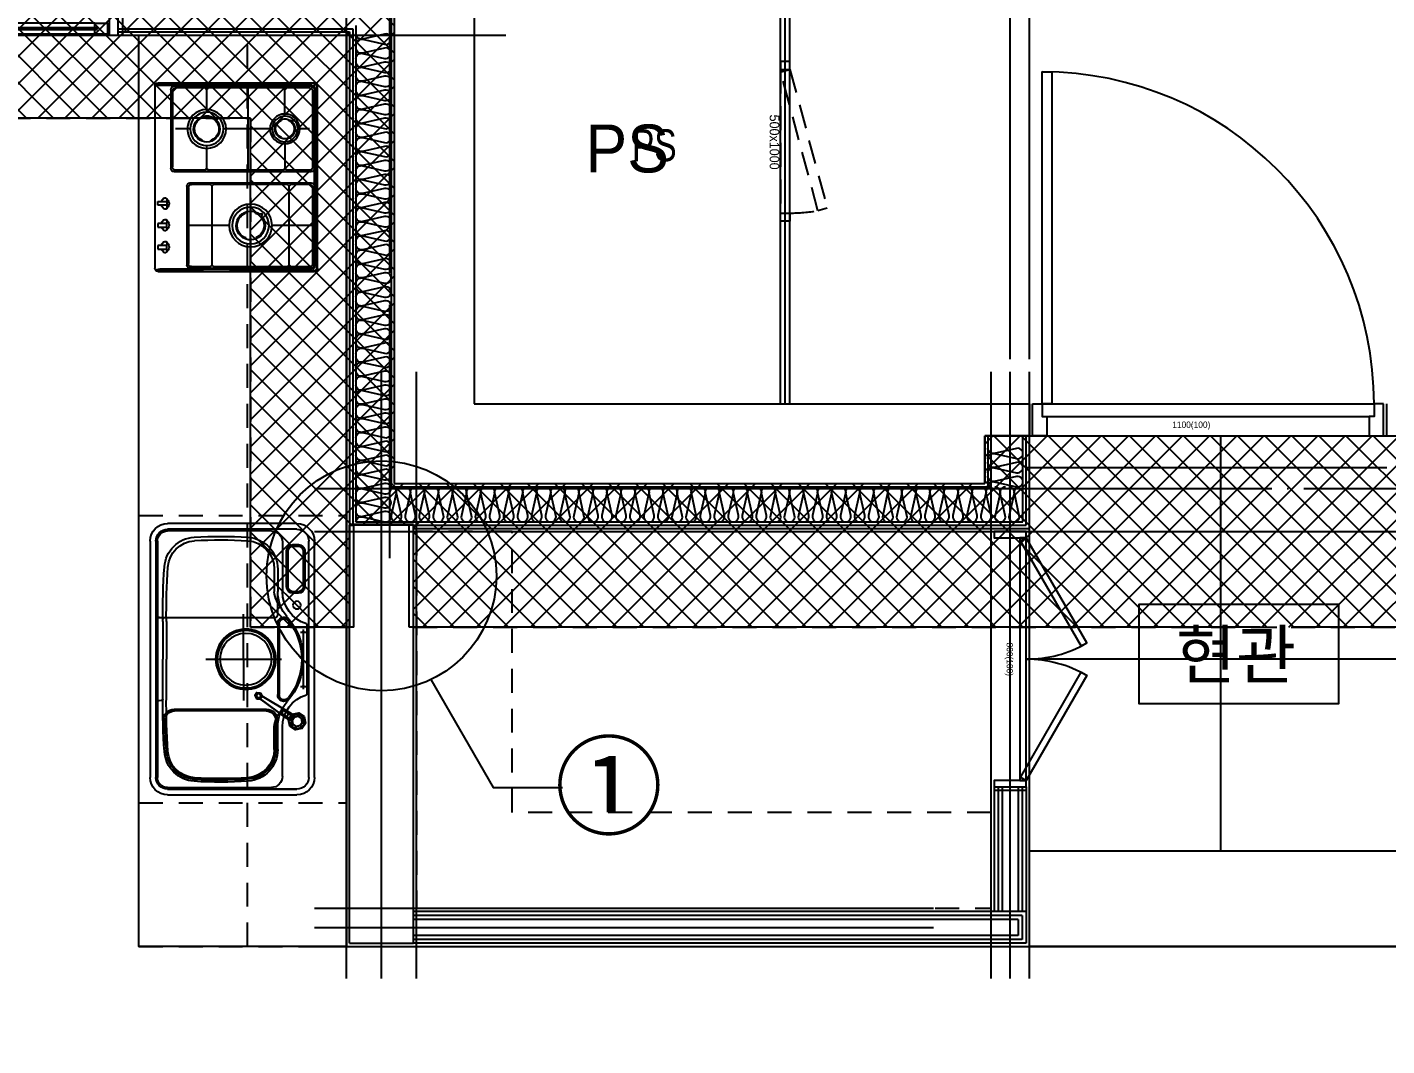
# Model space of a CAD drawing. Header units: millimetres. Extents: x -24416 to 92204, y -190080 to 23760.
# Drawn here: x 14919 to 19179, y -86300 to -83109 of the extents above; entities that cross this region are included whole.
import ezdxf
from ezdxf.enums import TextEntityAlignment as Align
from ezdxf.xclip import XClip

# ---------------------------------------------------------------- set-up
doc = ezdxf.new("R2010")
doc.units = ezdxf.units.MM
doc.header["$LTSCALE"] = 50
doc.header["$XCLIPFRAME"] = 0
for name, pattern in [('-HID', [2.5, 1.5, -1]), ('AUDIT_D_220706163347-0', [0]), ('CEN', [62, 60, -1, 0, -1]), ('HID', [2.5, 1.5, -1]), ('xr-101_102동-2F$0$HID', [2.3, 1.5, -0.8])]:
    doc.linetypes.add(name, pattern=pattern)
doc.layers.get('defpoints').update_dxf_attribs({"color": 139})
for name, color, linetype in [('A-STEEL', 4, 'Continuous'), ('AA-XXXX-TEXT#LEV', 3, 'Continuous'), ('AA-단열-바닥-욕실', 30, 'Continuous'), ('ARDM', 7, 'Continuous'), ('CEN_CON', 1, 'CEN'), ('CEN_WALL', 12, 'CEN'), ('CONC', 2, 'Continuous'), ('dan1', 7, 'HID'), ('DOOR', 4, 'Continuous'), ('F-FUR-설치', 6, 'Continuous'), ('FUR', 4, 'Continuous'), ('FUR_가전', 8, 'HID'), ('HAT', 9, 'Continuous'), ('INS', 252, 'Continuous'), ('ROM', 7, 'AUDIT_D_220706163347-0'), ('TEXT', 3, 'Continuous'), ('WAL_DRY', 7, 'Continuous'), ('WIN', 4, 'Continuous'), ('xr-101_102동-2F$0$AA-DWXM-DOOR(PS점검구)', 4, 'xr-101_102동-2F$0$HID'), ('바닥타일', 8, 'Continuous'), ('실명', 3, 'AUDIT_D_220706163347-0'), ('실명박스', 7, 'AUDIT_D_220706163347-0')]:
    doc.layers.add(name, color=color, linetype=linetype)
for name, color, linetype, plot in [('AA-CEN', 1, 'CEN', False), ('AA-XXXX-MC', 153, 'AUDIT_D_220706163347-0', False), ('Def-PrintX', 147, 'Continuous', False), ('Defpoint', 135, 'Continuous', False), ('MC', 135, 'Continuous', False), ('X - 단위세대$0$0_임시', 134, 'Continuous', False), ('xr-101_102동-2F$0$DEFPOINT', 231, 'Continuous', False)]:
    doc.layers.add(name, color=color, linetype=linetype, plot=plot)
doc.styles.add('HAUD01', font='Dotum.ttf')
doc.styles.add('HAUD02', font='Dotum.ttf', dxfattribs={"width": 0.8})
doc.styles.add('xr-101_102동-2F$0$HAUD01', font='Dotum.ttf')
doc.styles.add('돋움', font='Dotum.ttf')

# ---------------------------------------------------------------- blocks, each defined once
blk = doc.blocks.new('A$C38A1636F')
at = {"layer": 'xr-101_102동-2F$0$AA-DWXM-DOOR(PS점검구)'}
for p, q in [((225, 0), (-225, 0)), ((-225, -30), (225, -30))]:
    blk.add_line(p, q, dxfattribs=at)
for points in [[(-250, 0), (-225, 0), (-225, -30), (-250, -30)], [(250, 0), (225, 0), (225, -30), (250, -30)], [(-209.7, -146.5), (-217.4, -117.5), (217.2, -1), (225, -30)]]:
    blk.add_lwpolyline(points, close=True, dxfattribs=at)
blk.add_arc((385.2, -21.3), 610.2, 180.8182, 189.0705, dxfattribs=at)
at = {"layer": 'xr-101_102동-2F$0$DEFPOINT', "style": 'xr-101_102동-2F$0$HAUD01'}
blk.add_text('500x1000', height=30, rotation=180, dxfattribs=at).set_placement((-2.5, 18.6), align=Align.MIDDLE_CENTER)
blk = doc.blocks.new('CO-102-28F', base_point=(243441.5, -43595.4))
at = {"layer": 'A-STEEL'}
for p, q in [((272641.5, -46690.4), (272641.5, -45090.4)), ((272671.5, -46690.4), (272671.5, -45090.4))]:
    blk.add_line(p, q, dxfattribs=at)
at = {"layer": 'CEN_CON'}
blk.add_line((272656.5, -46690.4), (272656.5, -45075.4), dxfattribs=at)
at = {"layer": 'AA-XXXX-TEXT#LEV', "rotation": 89.99999999999999}
blk.add_blockref('A$C38A1636F', (272641.5, -45867.9), dxfattribs=at)
at = {"layer": 'Def-PrintX', "style": 'HAUD02', "width": 0.8}
blk.add_text('PS', height=100, dxfattribs=at).set_placement((272246.5, -45880.4), align=Align.MIDDLE_CENTER)
blk = doc.blocks.new('WIN_이중창_1500')
at = {"layer": 'Defpoint'}
for p, q in [((-15, 240), (-15, 0)), ((1485, 240), (1485, 0))]:
    blk.add_line(p, q, dxfattribs=at)
at = {"layer": 'WIN'}
blk.add_line((735, -100), (735, 340), dxfattribs=at)
at = {"layer": 'WIN', "color": 8}
for p, q in [((1442, 240), (28, 240)), ((1397, 237), (755, 237)), ((715, 196), (73, 196)), ((1397, 202), (755, 202)), ((1430, 158), (40, 158)), ((715, 161), (73, 161)), ((1430, 120), (40, 120)), ((1397, 117), (755, 117)), ((715, 76), (73, 76)), ((1397, 82), (755, 82)), ((1430, 38), (40, 38)), ((1430, 0), (40, 0)), ((715, 41), (73, 41))]:
    blk.add_line(p, q, dxfattribs=at)
at = {"layer": 'WIN'}
for points in [[(40, 158), (28, 158), (28, 240), (0, 240), (0, 120), (40, 120), (40, 158)], [(755, 216.5), (755, 202), (715, 202), (715, 237), (755, 237), (755, 222.5)], [(1404, 222.5), (1404, 216.5), (748, 216.5), (748, 222.5), (1404, 222.5)], [(1397, 216.5), (1397, 202), (1437, 202), (1437, 237), (1397, 237), (1397, 222.5)], [(1430, 158), (1442, 158), (1442, 240), (1470, 240), (1470, 120), (1430, 120), (1430, 158)], [(73, 175.5), (73, 161), (33, 161), (33, 196), (73, 196), (73, 181.5)], [(722, 181.5), (722, 175.5), (66, 175.5), (66, 181.5), (722, 181.5)], [(715, 175.5), (715, 161), (755, 161), (755, 196), (715, 196), (715, 181.5)], [(40, 38), (28, 38), (28, 120), (0, 120), (0, 0), (40, 0), (40, 38)], [(755, 96.5), (755, 82), (715, 82), (715, 117), (755, 117), (755, 102.5)], [(1404, 102.5), (1404, 96.5), (748, 96.5), (748, 102.5), (1404, 102.5)], [(1397, 96.5), (1397, 82), (1437, 82), (1437, 117), (1397, 117), (1397, 102.5)], [(1430, 38), (1442, 38), (1442, 120), (1470, 120), (1470, 0), (1430, 0), (1430, 38)], [(73, 55.5), (73, 41), (33, 41), (33, 76), (73, 76), (73, 61.5)], [(722, 61.5), (722, 55.5), (66, 55.5), (66, 61.5), (722, 61.5)], [(715, 55.5), (715, 41), (755, 41), (755, 76), (715, 76), (715, 61.5)]]:
    blk.add_lwpolyline(points, dxfattribs=at)
blk = doc.blocks.new('insul1')
blk.add_lwpolyline([(0, 0, 0.480617), (0.146, 0.183), (0.004, 0.817, -1.249969), (0.296, 0.817), (0.154, 0.183, 0.480617), (0.3, 0, 0.480617)], format="xyb")
blk = doc.blocks.new('DOOR-800(100)')
at = {"layer": 'DOOR'}
for points in [[(359.1, 272.7), (349.1, 290), (20, 100), (30, 82.7)], [(440.9, 272.7), (450.9, 290), (780, 100), (770, 82.7)], [(20, 100), (0, 100), (0, 0), (20, 0)], [(780, 80), (780, 100), (20, 100), (20, 80)], [(800, 100), (780, 100), (780, 0), (800, 0)]]:
    blk.add_lwpolyline(points, close=True, dxfattribs=at)
for centre, start, end in [((20, 100), 0, 30), ((780, 100), 150, 180)]:
    blk.add_arc(centre, 380, start, end, dxfattribs=at)
at = {"layer": 'X - 단위세대$0$0_임시'}
for p, q in [((-10, 0), (-10, 100)), ((810, 0), (810, 100))]:
    blk.add_line(p, q, dxfattribs=at)
at = {"layer": 'X - 단위세대$0$0_임시', "style": 'HAUD02'}
blk.add_text('800(100)', height=20, dxfattribs=at).set_placement((400.3, 46.2), align=Align.MIDDLE)
blk = doc.blocks.new('FSD-1100(100)')
at = {"layer": 'DOOR'}
for p, q in [((30, 100), (1070, 100)), ((45, 60), (1055, 60)), ((45, 0), (1055, 0))]:
    blk.add_line(p, q, dxfattribs=at)
blk.add_lwpolyline([(30, 100), (30, 1140), (60, 1140), (60, 100), (30, 100)], dxfattribs=at)
for points in [[(0, 100), (30, 100), (30, 60), (45, 60), (45, 0), (0, 0)], [(1100, 100), (1070, 100), (1070, 60), (1055, 60), (1055, 0), (1100, 0)]]:
    blk.add_lwpolyline(points, close=True, dxfattribs=at)
blk.add_arc((30, 100), 1040, 0, 90, dxfattribs=at)
at = {"layer": 'X - 단위세대$0$0_임시'}
for p, q in [((-10, 0), (-10, 100)), ((1110, 0), (1110, 100))]:
    blk.add_line(p, q, dxfattribs=at)
at = {"layer": 'X - 단위세대$0$0_임시', "style": 'HAUD02'}
blk.add_text('1100(100)', height=20, dxfattribs=at).set_placement((497.5, 32.2), align=Align.MIDDLE)
blk = doc.blocks.new('K-sink')
at = {"layer": 'FUR'}
for p, q in [((-370, -105), (370, -105)), ((-370, -123), (370, -123)), ((-425, -565), (-425, -160)), ((-407, -160), (-407, -565)), ((-407, -565), (-407, -160)), ((-208.1, -150.2), (-210.6, -162.4)), ((-208.1, -150.2), (-210.6, -162.4)), ((-210.6, -162.4), (-203.8, -172.8)), ((-210.6, -162.4), (-203.8, -172.8)), ((-197.8, -143.4), (-208.1, -150.2)), ((-197.8, -143.4), (-208.1, -150.2)), ((-185.6, -145.9), (-197.8, -143.4)), ((-185.6, -145.9), (-197.8, -143.4)), ((-191.6, -175.3), (-181.2, -168.4)), ((-191.6, -175.3), (-181.2, -168.4)), ((-178.7, -156.2), (-185.6, -145.9)), ((-178.7, -156.2), (-185.6, -145.9)), ((-181.2, -168.4), (-178.7, -156.2)), ((-181.2, -168.4), (-178.7, -156.2)), ((-108.2, -128), (108.2, -128)), ((206.6, -155.1), (206.6, -172.4)), ((339.1, -135.1), (226.6, -135.1)), ((359.1, -172.4), (359.1, -155.1)), ((407, -160), (407, -565)), ((425, -160), (425, -565)), ((-367, -205), (-211.7, -205)), ((-203.8, -172.8), (-191.6, -175.3)), ((-203.8, -172.8), (-191.6, -175.3)), ((367, -205), (211.7, -205)), ((226.6, -192.4), (339.1, -192.4)), ((-402, -565), (-402, -240)), ((-282.3, -220), (-192, -220)), ((-282.3, -220), (-211.7, -220)), ((-157, -255), (-157, -544.5)), ((130, -230), (130, -602)), ((140, -220), (211.7, -220)), ((282.3, -220), (211.7, -220)), ((402, -240), (402, -565)), ((-129.7, -584.6), (-130.3, -592.4)), ((-118, -580), (0, -580)), ((118, -580), (0, -580)), ((129.7, -584.6), (130.3, -592.4)), ((135.3, -597), (-370, -597)), ((370, -602), (-370, -602)), ((370, -620), (-370, -620)), ((370, -597), (135.3, -597))]:
    blk.add_line(p, q, dxfattribs=at)
at = {"layer": 'FUR', "ltscale": 0.6}
for p, q in [((-217.1, -144.2), (-221.2, -164.5)), ((-221.2, -164.5), (-209.8, -181.7)), ((-199.9, -132.8), (-217.1, -144.2)), ((-179.6, -136.9), (-199.9, -132.8)), ((-168.1, -154.1), (-179.6, -136.9)), ((-172.2, -174.4), (-168.1, -154.1)), ((-209.8, -181.7), (-189.5, -185.9)), ((-191.6, -175.3), (-169.5, -208.6)), ((-189.5, -185.9), (-172.2, -174.4))]:
    blk.add_line(p, q, dxfattribs=at)
at = {"layer": 'FUR', "color": 199}
for p, q in [((-76.6, -140), (-93.4, -140)), ((87.5, -140), (-87.5, -140)), ((-85, -148.4), (-85, -131.6)), ((93.4, -140), (76.6, -140)), ((85, -148.4), (85, -131.6)), ((0, -445), (0, -208.5)), ((-282.3, -231), (-211.7, -231)), ((0, -326.8), (-129.1, -326.8)), ((0, -326.8), (140.9, -326.8))]:
    blk.add_line(p, q, dxfattribs=at)
at = {"layer": 'FUR', "color": 199, "ltscale": 0.5}
for p, q in [((211.6, -155.1), (211.6, -172.4)), ((339.1, -140.1), (226.6, -140.1)), ((354.1, -172.4), (354.1, -155.1)), ((-122.6, -189.3), (-120.6, -186.7)), ((122.6, -189.3), (120.3, -186.5)), ((226.6, -187.4), (339.1, -187.4)), ((-282.3, -226), (-192, -226)), ((110.6, -215), (-110.6, -215)), ((282.3, -231), (211.7, -231)), ((-162, -256), (-162, -543.5)), ((-118, -569), (0, -569)), ((118, -569), (0, -569))]:
    blk.add_line(p, q, dxfattribs=at)
at = {"layer": 'FUR', "ltscale": 0.5}
blk.add_line((110.6, -220), (-110.6, -220), dxfattribs=at)
at = {"layer": 'FUR', "color": 199}
for centre, radius in [((-195.2, -158.9), 21.9), ((-85, -140), 2.5), ((85, -140), 2.5), ((0, -320), 90), ((0, -320), 81)]:
    blk.add_circle(centre, radius, dxfattribs=at)
at = {"layer": 'FUR'}
for centre, radius in [((169.6, -160), 12.2), ((0, -320), 94.5)]:
    blk.add_circle(centre, radius, dxfattribs=at)
for centre, radius, start, end in [((-370, -160), 55, 90, 180), ((-370, -160), 37, 90, 180), ((370, -160), 55, 0, 90), ((370, -160), 37, 0, 90), ((-211.7, -100), 105, 270, 343.3193), ((0, -340), 200, 90, 131.4096), ((-108.2, -131), 3, 90, 163.3193), ((0, -340), 200, 48.5904, 90), ((108.2, -131), 3, 16.6807, 90), ((211.7, -100), 105, 196.6807, 270), ((226.6, -155.1), 20, 90, 180), ((339.1, -155.1), 20, 360, 90), ((-367, -240), 35, 90, 180), ((-211.7, -100), 120, 270, 311.4096), ((211.7, -100), 120, 228.5904, 270), ((226.6, -172.4), 20, 180, 270), ((339.1, -172.4), 20, 270, 0), ((367, -240), 35, 0, 90), ((-282.3, -320), 100, 90, 176.1774), ((-192, -255), 35, 0, 90), ((140, -230), 10, 90.025, 180), ((282.3, -320), 100, 3.8226, 90), ((914.2, -400), 1299.2, 176.1751, 183.5988), ((-915, -400), 1300, 356.4036, 3.8226), ((-282.6, -475.3), 100, 183.5964, 266.1102), ((282.6, -475.3), 100, 273.8898, 356.4036), ((-192, -544.5), 35, 268.6272, 0), ((-370, -565), 55, 180, 270), ((-370, -565), 37, 180, 270), ((-370, -565), 32, 180, 270), ((-140.2, 1619.9), 2200, 266.1102, 270.5776), ((-135.3, -592), 5, 270, 355), ((-124.7, -585.1), 5, 90.4028, 175), ((140.2, 1619.9), 2200, 269.4224, 273.8898), ((140.2, 1619.9), 2200, 269.4224, 269.5972), ((124.7, -585.1), 5, 5, 89.5972), ((138.7, -588.4), 8.66, 181.0559, 263.1777), ((135.3, -592), 5, 185, 270), ((370, -565), 32, 270, 0), ((370, -565), 37, 270, 0), ((370, -565), 55, 270, 0)]:
    blk.add_arc(centre, radius, start, end, dxfattribs=at)
at = {"layer": 'FUR', "color": 199, "ltscale": 0.5}
for centre, radius, start, end in [((0, -340), 195, 90, 128.1858), ((0, -340), 195, 51.926, 90), ((226.6, -155.1), 15, 90, 180), ((339.1, -155.1), 15, 0, 90), ((-112.1, -200.1), 15, 134.2485, 274.3944), ((112.1, -200.1), 15, 265.6056, 45.7515), ((222.9, -131.6), 100, 228.7744, 263.5192), ((226.6, -172.4), 15, 180, 270), ((339.1, -172.4), 15, 270, 0), ((-282.3, -320), 94, 90, 176.1774), ((-192, -256), 30, 0, 90), ((282.3, -320), 89, 3.8226, 90), ((915, -400), 1294, 176.1774, 183.5964), ((-915, -400), 1289, 356.4036, 3.8226), ((-282.6, -475.3), 94, 183.5964, 266.1102), ((282.6, -475.3), 89, 273.8898, 356.4036), ((-192, -543.5), 30, 268.6266, 0), ((-140.2, 1619.9), 2194, 266.1102, 268.6266), ((140.2, 1619.9), 2189, 269.4224, 273.8898)]:
    blk.add_arc(centre, radius, start, end, dxfattribs=at)
at = {"layer": 'FUR', "color": 199}
for centre, radius, start, end in [((-222.9, -131.6), 100, 276.4808, 311.2256), ((-282.3, -320), 89, 90, 176.1774), ((914.2, -400), 1288.2, 176.1751, 183.5988), ((-282.6, -475.3), 89, 183.5964, 266.1102), ((-140.2, 1619.9), 2189, 266.1102, 270.5776)]:
    blk.add_arc(centre, radius, start, end, dxfattribs=at)
at = {"layer": 'FUR', "ltscale": 0.5}
for centre, start, end in [((-112.1, -200.1), 134.2485, 274.3944), ((112.1, -200.1), 265.6056, 45.7515)]:
    blk.add_arc(centre, 20, start, end, dxfattribs=at)
at = {"layer": 'FUR', "ltscale": 0.6}
for points in [[(-221.2, -164.5), (-210.6, -162.4), (-208.1, -150.2), (-217.1, -144.2)], [(-209.8, -181.7), (-203.8, -172.8), (-210.6, -162.4), (-221.2, -164.5)], [(-217.1, -144.2), (-199.9, -132.8), (-197.8, -143.4), (-208.1, -150.2)], [(-199.9, -132.8), (-197.8, -143.4), (-185.6, -145.9), (-179.6, -136.9)], [(-179.6, -136.9), (-185.6, -145.9), (-178.7, -156.2), (-168.1, -154.1)], [(-172.2, -174.4), (-168.1, -154.1), (-178.7, -156.2), (-181.2, -168.4)], [(-172.2, -174.4), (-166.7, -182.8), (-166.7, -182.8), (-181.2, -168.4)], [(-159.1, -201.7), (-181.2, -168.4), (-181.2, -168.4), (-159.1, -201.7)], [(-209.8, -181.7), (-189.5, -185.9), (-191.6, -175.3), (-203.8, -172.8)], [(-184, -194.2), (-189.5, -185.9), (-191.6, -175.3), (-184, -194.2)], [(-191.6, -175.3), (-169.5, -208.6), (-191.6, -175.3)], [(-124.5, -274.7), (-124.5, -274.7), (-184, -194.2)], [(-115.8, -269), (-115.3, -268.8), (-124.9, -275.1), (-124.5, -274.7)], [(-115.1, -273.3), (-115.8, -269), (-124.5, -274.7), (-120.8, -277.1)], [(-124.2, -286.5), (-120.4, -284), (-114.2, -287.1), (-113.9, -291.7)], [(-104.4, -285.4), (-113.9, -291.7), (-114.2, -287.1), (-108.5, -283.3)], [(-105.1, -273.9), (-108.9, -276.4), (-108.5, -283.3), (-104.4, -285.4)]]:
    blk.add_3dface(points, dxfattribs=at)
at = {"layer": 'FUR', "ltscale": 0.6, "invisible_edges": 8}
for points in [[(-191.6, -175.3), (-203.8, -172.8), (-210.6, -162.4), (-208.1, -150.2)], [(-197.8, -143.4), (-185.6, -145.9), (-178.7, -156.2), (-181.2, -168.4)], [(-124.9, -275.1), (-124.5, -274.7), (-124.5, -274.7), (-120.8, -277.1)], [(-120.8, -277.1), (-120.4, -284), (-124.2, -286.5), (-124.9, -275.1)], [(-120.4, -284), (-120.8, -277.1), (-115.1, -273.3), (-108.9, -276.4)], [(-108.9, -276.4), (-108.5, -283.3), (-114.2, -287.1), (-120.4, -284)], [(-108.9, -276.4), (-105.1, -273.9), (-115.3, -268.8), (-115.8, -269)], [(-115.8, -269), (-115.8, -269), (-115.1, -273.3), (-108.9, -276.4)]]:
    blk.add_3dface(points, dxfattribs=at)
at = {"layer": 'FUR', "invisible_edges": 10}
blk.add_3dface([(-208.1, -150.2), (-197.8, -143.4), (-181.2, -168.4), (-191.6, -175.3)], dxfattribs=at)
at = {"layer": 'FUR'}
for points in [[(-189.5, -185.9), (-191.6, -175.3), (-181.2, -168.4), (-172.2, -174.4)], [(-166.7, -182.8), (-181.2, -168.4), (-191.6, -175.3), (-184, -194.2)], [(-181.2, -168.4), (-191.6, -175.3), (-169.5, -208.6), (-159.1, -201.7)], [(-169.5, -208.6), (-159.1, -201.7), (-181.2, -168.4), (-191.6, -175.3)], [(-172.2, -174.4), (-166.7, -182.8), (-184, -194.2), (-189.5, -185.9)], [(-184, -194.2), (-166.7, -182.8), (-115.8, -269), (-124.5, -274.7)], [(-115.8, -269), (-166.7, -182.8), (-184, -194.2), (-124.5, -274.7)], [(-115.8, -269), (-115.8, -269), (-166.7, -182.8)]]:
    blk.add_3dface(points, dxfattribs=at)
blk = doc.blocks.new('싱크')
at = {"layer": 'defpoints'}
for p, q in [((-18.3, 0), (-18.3, 1350)), ((631.7, 0), (631.7, 1350))]:
    blk.add_line(p, q, dxfattribs=at)
at = {"layer": 'defpoints', "linetype": '-HID'}
for p, q in [((631.7, 1350), (-18.3, 1350)), ((631.7, 450), (-18.3, 450)), ((631.7, 0), (-18.3, 0))]:
    blk.add_line(p, q, dxfattribs=at)
at = {"layer": 'FUR_가전', "rotation": 90}
blk.add_blockref('K-sink', (-23.3, 900), dxfattribs=at)
blk = doc.blocks.new('쿡탑')
at = {"layer": 'FUR'}
for p, q in [((460711, 189095.4), (460711, 189585.4)), ((460712, 189582.4), (460712, 189318.9)), ((460719, 189103.9), (460719, 189577.4)), ((460721, 189595.4), (461291, 189595.4)), ((460721, 189195.4), (460721, 189575.4)), ((460722, 189592.4), (461290, 189592.4)), ((460726, 189267.1), (460726, 189570.4)), ((460729, 189587.4), (461283, 189587.4)), ((460731, 189585.4), (461281, 189585.4)), ((460736, 189580.4), (460973.5, 189580.4)), ((460854.8, 189580.4), (460854.8, 189452.6)), ((460983.5, 189570.4), (460983.5, 189508.6)), ((460988.5, 189195.4), (460988.5, 189575.4)), ((461023.5, 189145.4), (461023.5, 189575.4)), ((461028.5, 189570.4), (461028.5, 189495.4)), ((461038.5, 189580.4), (461276, 189580.4)), ((461157.3, 189570.4), (461157.3, 189532.9)), ((461286, 189570.4), (461286, 189150.4)), ((461291, 189575.4), (461291, 189145.4)), ((461293, 189577.4), (461293, 189103.9)), ((461300, 189582.4), (461300, 189338.9)), ((461301, 189585.4), (461301, 189095.4)), ((460728, 189508.6), (460726, 189508.6)), ((460728, 189503.6), (460726, 189503.6)), ((460730.3, 189506.1), (460979.2, 189506.1)), ((460981.6, 189508.6), (460983.5, 189508.6)), ((460981.6, 189503.6), (460983.5, 189503.6)), ((460983.5, 189503.6), (460983.5, 189267.1)), ((461030.5, 189495.4), (461028.5, 189495.4)), ((461028.5, 189490.4), (461028.5, 189250.4)), ((461030.5, 189490.4), (461028.5, 189490.4)), ((461117.2, 189492.9), (461032.9, 189492.9)), ((461197.3, 189492.9), (461281.7, 189492.9)), ((461284.1, 189495.4), (461286, 189495.4)), ((461284.1, 189490.4), (461286, 189490.4)), ((461157.3, 189452.8), (461157.3, 189300.1)), ((460726, 189385.4), (460787.6, 189385.4)), ((460922, 189385.4), (460983.5, 189385.4)), ((461286, 189376.5), (461028.5, 189376.5)), ((460714, 189156.9), (460712, 189318.9)), ((460854.8, 189318.1), (460854.8, 189190.4)), ((461298, 189156.9), (461300, 189338.9)), ((460728, 189267.1), (460726, 189267.1)), ((460726, 189200.4), (460726, 189262.1)), ((460728, 189262.1), (460726, 189262.1)), ((460730.3, 189264.6), (460979.2, 189264.6)), ((460981.6, 189267.1), (460983.5, 189267.1)), ((460981.6, 189262.1), (460983.5, 189262.1)), ((460983.5, 189262.1), (460983.5, 189200.4)), ((461030.5, 189250.4), (461028.5, 189250.4)), ((461028.5, 189245.4), (461028.5, 189150.4)), ((461030.5, 189245.4), (461028.5, 189245.4)), ((461032.8, 189247.9), (461105, 189247.9)), ((461209.6, 189247.9), (461281.7, 189247.9)), ((461284.1, 189250.4), (461286, 189250.4)), ((461284.1, 189245.4), (461286, 189245.4)), ((460973.5, 189190.4), (460736, 189190.4)), ((461157.3, 189195.6), (461157.3, 189150.4)), ((460714, 189156.9), (460714, 189095.4)), ((460978.5, 189185.4), (460731, 189185.4)), ((461298, 189156.9), (461298, 189095.4)), ((460770.5, 189113.9), (460780.7, 189104.7)), ((460770.5, 189113.9), (460780.7, 189104.7)), ((460780.9, 189123.2), (460792.2, 189123.2)), ((460780.9, 189094.2), (460780.9, 189123.2)), ((460780.9, 189123.2), (460792.2, 189123.2)), ((460780.9, 189094.2), (460780.9, 189123.2)), ((460792.2, 189123.2), (460792.2, 189094.2)), ((460792.2, 189123.2), (460792.2, 189094.2)), ((460803.4, 189113.7), (460792.2, 189104.5)), ((460803.4, 189113.7), (460792.2, 189104.5)), ((460839.4, 189113.9), (460849.6, 189104.7)), ((460839.4, 189113.9), (460849.6, 189104.7)), ((460839.4, 189113.9), (460849.6, 189104.7)), ((460839.4, 189113.9), (460849.6, 189104.7)), ((460839.4, 189113.9), (460849.6, 189104.7)), ((460839.4, 189113.9), (460849.6, 189104.7)), ((460839.4, 189113.9), (460849.6, 189104.7)), ((460839.4, 189113.9), (460849.6, 189104.7)), ((460849.9, 189123.1), (460861.2, 189123.1)), ((460849.9, 189094.2), (460849.9, 189123.1)), ((460849.9, 189123.1), (460861.2, 189123.1)), ((460849.9, 189094.2), (460849.9, 189123.1)), ((460849.9, 189123.1), (460861.2, 189123.1)), ((460849.9, 189094.2), (460849.9, 189123.1)), ((460849.9, 189123.1), (460861.2, 189123.1)), ((460849.9, 189094.2), (460849.9, 189123.1)), ((460849.9, 189123.1), (460861.2, 189123.1)), ((460849.9, 189094.2), (460849.9, 189123.1)), ((460849.9, 189123.1), (460861.2, 189123.1)), ((460849.9, 189094.2), (460849.9, 189123.1)), ((460849.9, 189123.1), (460861.2, 189123.1)), ((460849.9, 189094.2), (460849.9, 189123.1)), ((460849.9, 189123.1), (460861.2, 189123.1)), ((460849.9, 189094.2), (460849.9, 189123.1)), ((460872.3, 189113.7), (460861.1, 189104.5)), ((460872.3, 189113.7), (460861.1, 189104.5)), ((460872.3, 189113.7), (460861.1, 189104.5)), ((460872.3, 189113.7), (460861.1, 189104.5)), ((460872.3, 189113.7), (460861.1, 189104.5)), ((460872.3, 189113.7), (460861.1, 189104.5)), ((460872.3, 189113.7), (460861.1, 189104.5)), ((460872.3, 189113.7), (460861.1, 189104.5)), ((460861.2, 189123.1), (460861.2, 189094.2)), ((460861.2, 189123.1), (460861.2, 189094.2)), ((460861.2, 189123.1), (460861.2, 189094.2)), ((460861.2, 189123.1), (460861.2, 189094.2)), ((460861.2, 189123.1), (460861.2, 189094.2)), ((460861.2, 189123.1), (460861.2, 189094.2)), ((460861.2, 189123.1), (460861.2, 189094.2)), ((460861.2, 189123.1), (460861.2, 189094.2)), ((460907.3, 189113.7), (460918.4, 189104.5)), ((460907.3, 189113.7), (460918.4, 189104.5)), ((460907.3, 189113.7), (460918.4, 189104.5)), ((460907.3, 189113.7), (460918.4, 189104.5)), ((460907.3, 189113.7), (460918.4, 189104.5)), ((460907.3, 189113.7), (460918.4, 189104.5)), ((460907.3, 189113.7), (460918.4, 189104.5)), ((460907.3, 189113.7), (460918.4, 189104.5)), ((460929.7, 189123.1), (460918.4, 189123.1)), ((460918.4, 189123.1), (460918.4, 189094.2)), ((460929.7, 189123.1), (460918.4, 189123.1)), ((460918.4, 189123.1), (460918.4, 189094.2)), ((460929.7, 189123.1), (460918.4, 189123.1)), ((460918.4, 189123.1), (460918.4, 189094.2)), ((460929.7, 189123.1), (460918.4, 189123.1)), ((460918.4, 189123.1), (460918.4, 189094.2)), ((460929.7, 189123.1), (460918.4, 189123.1)), ((460918.4, 189123.1), (460918.4, 189094.2)), ((460929.7, 189123.1), (460918.4, 189123.1)), ((460918.4, 189123.1), (460918.4, 189094.2)), ((460929.7, 189123.1), (460918.4, 189123.1)), ((460918.4, 189123.1), (460918.4, 189094.2)), ((460929.7, 189123.1), (460918.4, 189123.1)), ((460918.4, 189123.1), (460918.4, 189094.2)), ((460929.7, 189094.2), (460929.7, 189123.1)), ((460929.7, 189094.2), (460929.7, 189123.1)), ((460929.7, 189094.2), (460929.7, 189123.1)), ((460929.7, 189094.2), (460929.7, 189123.1)), ((460929.7, 189094.2), (460929.7, 189123.1)), ((460929.7, 189094.2), (460929.7, 189123.1)), ((460929.7, 189094.2), (460929.7, 189123.1)), ((460929.7, 189094.2), (460929.7, 189123.1)), ((460940.2, 189113.9), (460930, 189104.7)), ((460940.2, 189113.9), (460930, 189104.7)), ((460940.2, 189113.9), (460930, 189104.7)), ((460940.2, 189113.9), (460930, 189104.7)), ((460940.2, 189113.9), (460930, 189104.7)), ((460940.2, 189113.9), (460930, 189104.7)), ((460940.2, 189113.9), (460930, 189104.7)), ((460940.2, 189113.9), (460930, 189104.7)), ((461281, 189135.4), (461033.5, 189135.4)), ((461276, 189140.4), (461038.5, 189140.4)), ((461291, 189085.4), (460721, 189085.4)), ((460792.2, 189094.2), (460780.9, 189094.2)), ((460792.2, 189094.2), (460780.9, 189094.2)), ((460861.2, 189094.2), (460849.9, 189094.2)), ((460861.2, 189094.2), (460849.9, 189094.2)), ((460861.2, 189094.2), (460849.9, 189094.2)), ((460861.2, 189094.2), (460849.9, 189094.2)), ((460861.2, 189094.2), (460849.9, 189094.2)), ((460861.2, 189094.2), (460849.9, 189094.2)), ((460861.2, 189094.2), (460849.9, 189094.2)), ((460861.2, 189094.2), (460849.9, 189094.2)), ((460918.4, 189094.2), (460929.7, 189094.2)), ((460918.4, 189094.2), (460929.7, 189094.2)), ((460918.4, 189094.2), (460929.7, 189094.2)), ((460918.4, 189094.2), (460929.7, 189094.2)), ((460918.4, 189094.2), (460929.7, 189094.2)), ((460918.4, 189094.2), (460929.7, 189094.2)), ((460918.4, 189094.2), (460929.7, 189094.2)), ((460918.4, 189094.2), (460929.7, 189094.2))]:
    blk.add_line(p, q, dxfattribs=at)
for centre, radius in [((461157.3, 189492.9), 46.7), ((461157.3, 189492.9), 40), ((460854.8, 189385.4), 67.2), ((460854.8, 189385.4), 57.7), ((461157.3, 189247.9), 60.9), ((461157.3, 189247.9), 52.3)]:
    blk.add_circle(centre, radius, dxfattribs=at)
for centre, radius, start, end in [((460721, 189585.4), 10, 90, 180), ((460722, 189582.4), 10, 90, 180), ((460729, 189577.4), 10, 90, 180), ((460731, 189575.4), 10, 90, 180), ((460736, 189570.4), 10, 90, 180), ((460973.5, 189570.4), 10, 0, 90), ((460978.5, 189575.4), 10, 0, 90), ((461033.5, 189575.4), 10, 90, 180), ((461038.5, 189570.4), 10, 90, 180), ((461276, 189570.4), 10, 0, 90), ((461281, 189575.4), 10, 0, 90), ((461283, 189577.4), 10, 0, 90), ((461290, 189582.4), 10, 0, 90), ((461291, 189585.4), 10, 0, 90), ((460727.8, 189506.1), 2.51, 274.2415, 85.7585), ((460981.7, 189506.1), 2.51, 94.2415, 265.7585), ((461030.3, 189492.9), 2.51, 274.2415, 85.7585), ((461157.3, 189492.9), 31.4, 46.3378, 40.7194), ((461157.9, 189550.4), 55.6, 237.2301, 237.6615), ((461129, 189504.7), 1.53, 237.6615, 337.2181), ((461157.3, 189492.9), 29.2, 21.5687, 157.2181), ((461185.8, 189504.1), 1.53, 201.5687, 301.1252), ((461157.9, 189550.4), 55.6, 301.1252, 301.5566), ((461284.2, 189492.9), 2.51, 94.2415, 265.7585), ((461156.1, 189435.2), 55.6, 120.4999, 120.9395), ((461128.7, 189481.7), 1.53, 21.2578, 120.4999), ((461157.3, 189492.9), 29.2, 201.2578, 336.4054), ((461185.4, 189480.6), 1.53, 57.1633, 156.4054), ((461156.1, 189435.2), 55.6, 56.7238, 57.1633), ((460854.8, 189385.4), 45.2, 46.3378, 40.7194), ((460855.7, 189468.2), 80, 237.2301, 237.6615), ((460814, 189402.5), 2.21, 237.6615, 337.2181), ((460854.8, 189385.4), 42, 21.5687, 157.2181), ((460895.9, 189401.6), 2.21, 201.5687, 301.1252), ((460855.7, 189468.2), 80, 301.1252, 301.5566), ((460853.1, 189302.3), 80, 120.4999, 120.9395), ((460813.6, 189369.3), 2.21, 21.2578, 120.4999), ((460854.8, 189385.4), 42, 201.2578, 336.4054), ((460895.3, 189367.7), 2.21, 57.1633, 156.4054), ((460853.1, 189302.3), 80, 56.7238, 57.1633), ((461157.3, 189247.9), 41, 46.3378, 40.7194), ((461157.3, 189247.9), 38.1, 21.5687, 157.2181), ((460727.8, 189264.6), 2.51, 274.2415, 85.7585), ((460981.7, 189264.6), 2.51, 94.2415, 265.7585), ((461030.3, 189247.9), 2.51, 274.2415, 85.7585), ((461155.7, 189172.5), 72.6, 120.4999, 120.9395), ((461158.1, 189323), 72.6, 237.2301, 237.6615), ((461119.9, 189233.3), 2, 21.2578, 120.4999), ((461120.3, 189263.4), 2, 237.6615, 337.2181), ((461157.3, 189247.9), 38.1, 201.2578, 336.4054), ((461194, 189231.8), 2, 57.1633, 156.4054), ((461194.5, 189262.6), 2, 201.5687, 301.1252), ((461155.7, 189172.5), 72.6, 56.7238, 57.1633), ((461158.1, 189323), 72.6, 301.1252, 301.5566), ((461284.2, 189247.9), 2.51, 94.2415, 265.7585), ((460731, 189195.4), 10, 180, 270), ((460736, 189200.4), 10, 180, 270), ((460973.5, 189200.4), 10, 270, 0), ((460978.5, 189195.4), 10, 270, 0), ((461033.5, 189145.4), 10, 180, 270), ((461038.5, 189150.4), 10, 180, 270), ((461276, 189150.4), 10, 270, 0), ((461281, 189145.4), 10, 270, 0), ((460658.6, 189105.8), 60.4, 341.5721, 1.816), ((460773.8, 189117.6), 5, 148.5357, 228.0471), ((460773.8, 189117.6), 5, 148.5357, 228.0471), ((460776.4, 189115.1), 8.47, 57.3013, 148.1768), ((460776.4, 189115.1), 8.47, 57.3013, 148.1768), ((460787, 189109.6), 20.4, 31.2565, 148.5357), ((460787, 189109.6), 20.4, 31.2565, 148.5357), ((460796.9, 189113.5), 9.86, 34.7229, 117.6077), ((460796.9, 189113.5), 9.86, 34.7229, 117.6077), ((460800.2, 189117.6), 5, 309.4595, 31.2565), ((460800.2, 189117.6), 5, 309.4595, 31.2565), ((460842.8, 189117.6), 5, 148.5357, 228.0471), ((460842.8, 189117.6), 5, 148.5357, 228.0471), ((460842.8, 189117.6), 5, 148.5357, 228.0471), ((460842.8, 189117.6), 5, 148.5357, 228.0471), ((460842.8, 189117.6), 5, 148.5357, 228.0471), ((460842.8, 189117.6), 5, 148.5357, 228.0471), ((460842.8, 189117.6), 5, 148.5357, 228.0471), ((460842.8, 189117.6), 5, 148.5357, 228.0471), ((460845.3, 189115), 8.47, 57.3013, 148.1768), ((460845.3, 189115), 8.47, 57.3013, 148.1768), ((460845.3, 189115), 8.47, 57.3013, 148.1768), ((460845.3, 189115), 8.47, 57.3013, 148.1768), ((460845.3, 189115), 8.47, 57.3013, 148.1768), ((460845.3, 189115), 8.47, 57.3013, 148.1768), ((460845.3, 189115), 8.47, 57.3013, 148.1768), ((460845.3, 189115), 8.47, 57.3013, 148.1768), ((460855.9, 189109.5), 20.4, 31.2565, 148.5357), ((460855.9, 189109.5), 20.4, 31.2565, 148.5357), ((460855.9, 189109.5), 20.4, 31.2565, 148.5357), ((460855.9, 189109.5), 20.4, 31.2565, 148.5357), ((460855.9, 189109.5), 20.4, 31.2565, 148.5357), ((460855.9, 189109.5), 20.4, 31.2565, 148.5357), ((460855.9, 189109.5), 20.4, 31.2565, 148.5357), ((460855.9, 189109.5), 20.4, 31.2565, 148.5357), ((460865.8, 189113.4), 9.86, 34.7229, 117.6077), ((460865.8, 189113.4), 9.86, 34.7229, 117.6077), ((460865.8, 189113.4), 9.86, 34.7229, 117.6077), ((460865.8, 189113.4), 9.86, 34.7229, 117.6077), ((460865.8, 189113.4), 9.86, 34.7229, 117.6077), ((460865.8, 189113.4), 9.86, 34.7229, 117.6077), ((460865.8, 189113.4), 9.86, 34.7229, 117.6077), ((460865.8, 189113.4), 9.86, 34.7229, 117.6077), ((460869.1, 189117.5), 5, 309.4595, 31.2565), ((460869.1, 189117.5), 5, 309.4595, 31.2565), ((460869.1, 189117.5), 5, 309.4595, 31.2565), ((460869.1, 189117.5), 5, 309.4595, 31.2565), ((460869.1, 189117.5), 5, 309.4595, 31.2565), ((460869.1, 189117.5), 5, 309.4595, 31.2565), ((460869.1, 189117.5), 5, 309.4595, 31.2565), ((460869.1, 189117.5), 5, 309.4595, 31.2565), ((460910.5, 189117.5), 5, 148.7435, 230.5405), ((460910.5, 189117.5), 5, 148.7435, 230.5405), ((460910.5, 189117.5), 5, 148.7435, 230.5405), ((460910.5, 189117.5), 5, 148.7435, 230.5405), ((460910.5, 189117.5), 5, 148.7435, 230.5405), ((460910.5, 189117.5), 5, 148.7435, 230.5405), ((460910.5, 189117.5), 5, 148.7435, 230.5405), ((460910.5, 189117.5), 5, 148.7435, 230.5405), ((460913.8, 189113.4), 9.86, 62.3923, 145.2771), ((460913.8, 189113.4), 9.86, 62.3923, 145.2771), ((460913.8, 189113.4), 9.86, 62.3923, 145.2771), ((460913.8, 189113.4), 9.86, 62.3923, 145.2771), ((460913.8, 189113.4), 9.86, 62.3923, 145.2771), ((460913.8, 189113.4), 9.86, 62.3923, 145.2771), ((460913.8, 189113.4), 9.86, 62.3923, 145.2771), ((460913.8, 189113.4), 9.86, 62.3923, 145.2771), ((460923.6, 189109.5), 20.4, 31.4643, 148.7435), ((460923.6, 189109.5), 20.4, 31.4643, 148.7435), ((460923.6, 189109.5), 20.4, 31.4643, 148.7435), ((460923.6, 189109.5), 20.4, 31.4643, 148.7435), ((460923.6, 189109.5), 20.4, 31.4643, 148.7435), ((460923.6, 189109.5), 20.4, 31.4643, 148.7435), ((460923.6, 189109.5), 20.4, 31.4643, 148.7435), ((460923.6, 189109.5), 20.4, 31.4643, 148.7435), ((460934.2, 189115), 8.47, 31.8232, 122.6987), ((460934.2, 189115), 8.47, 31.8232, 122.6987), ((460934.2, 189115), 8.47, 31.8232, 122.6987), ((460934.2, 189115), 8.47, 31.8232, 122.6987), ((460934.2, 189115), 8.47, 31.8232, 122.6987), ((460934.2, 189115), 8.47, 31.8232, 122.6987), ((460934.2, 189115), 8.47, 31.8232, 122.6987), ((460934.2, 189115), 8.47, 31.8232, 122.6987), ((460936.8, 189117.6), 5, 311.9529, 31.4643), ((460936.8, 189117.6), 5, 311.9529, 31.4643), ((460936.8, 189117.6), 5, 311.9529, 31.4643), ((460936.8, 189117.6), 5, 311.9529, 31.4643), ((460936.8, 189117.6), 5, 311.9529, 31.4643), ((460936.8, 189117.6), 5, 311.9529, 31.4643), ((460936.8, 189117.6), 5, 311.9529, 31.4643), ((460936.8, 189117.6), 5, 311.9529, 31.4643), ((461353.4, 189105.8), 60.4, 178.184, 198.4279), ((460721, 189095.4), 10, 180, 270), ((460708.5, 189096.9), 5.72, 302.473, 344.4523), ((461291, 189095.4), 10, 270, 0), ((461303.5, 189096.9), 5.72, 195.5477, 237.527)]:
    blk.add_arc(centre, radius, start, end, dxfattribs=at)
at = {"layer": 'FUR', "extrusion": (0, 0, -1)}
for centre, major_axis in [((461180.8, 189516), (0, -2.7)), ((460888.6, 189418.7), (0, -3.88)), ((461187.9, 189278.1), (0, -3.52))]:
    blk.add_ellipse(centre, major_axis=major_axis, ratio=0.678938, start_param=1.412183, end_param=6.112097, dxfattribs=at)
blk = doc.blocks.new('U-121B(기본)1', base_point=(-58206.9, -129495.9))
at = {"layer": 'CEN_CON'}
for p, q in [((-74681.9, -119160.9), (-74681.9, -123053.8)), ((-74706.9, -124370.9), (-74706.9, -122470.9)), ((-74916.9, -122835.9), (-68741.9, -122835.9))]:
    blk.add_line(p, q, dxfattribs=at)
at = {"layer": 'CEN_WALL'}
for p, q in [((-72736.9, -124370.9), (-72736.9, -122470.9)), ((-74916.9, -124210.9), (-72976.9, -124210.9))]:
    blk.add_line(p, q, dxfattribs=at)
at = {"layer": 'CONC'}
for p, q in [((-74666.9, -120720.9), (-74666.9, -122820.9)), ((-74416.9, -120970.9), (-74416.9, -122570.9)), ((-74416.9, -122570.9), (-72676.9, -122570.9)), ((-72676.9, -122570.9), (-72676.9, -122670.9)), ((-72676.9, -122670.9), (-72816.9, -122670.9)), ((-72816.9, -122670.9), (-72816.9, -122820.9)), ((-74666.9, -122820.9), (-72816.9, -122820.9)), ((-74793.9, -123270.9), (-74793.9, -122950.9)), ((-74619.9, -122950.9), (-74793.9, -122950.9)), ((-74619.9, -123270.9), (-74619.9, -122950.9)), ((-74806.9, -124260.9), (-74806.9, -123270.9)), ((-74793.9, -123270.9), (-74806.9, -123270.9)), ((-74606.9, -123270.9), (-74619.9, -123270.9)), ((-74606.9, -124260.9), (-74606.9, -123270.9)), ((-74806.9, -124260.9), (-74606.9, -124260.9))]:
    blk.add_line(p, q, dxfattribs=at)
at = {"layer": 'dan1'}
for points in [[(-78826.9, -122115.9), (-77756.9, -122115.9), (-77756.9, -121675.9), (-75116.9, -121675.9), (-75116.9, -123270.9), (-74806.9, -123270.9)], [(-74606.9, -123270.9), (-68866.9, -123270.9)]]:
    blk.add_lwpolyline(points, dxfattribs=at)
at = {"layer": 'FUR', "linetype": 'HID'}
blk.add_line((-75126.9, -124270.9), (-75126.9, -121415.9), dxfattribs=at)
at = {"layer": 'FUR'}
for points in [[(-74816.9, -124270.9), (-75466.9, -124270.9), (-75466.9, -121415.9), (-74816.9, -121415.9)], [(-72676.9, -123970.9), (-71476.9, -123970.9), (-71476.9, -124270.9), (-72676.9, -124270.9)]]:
    blk.add_lwpolyline(points, close=True, dxfattribs=at)
at = {"layer": 'FUR_가전'}
blk.add_lwpolyline([(-72796.9, -123850.9), (-74296.9, -123850.9), (-74296.9, -122970.9), (-74596.9, -122970.9), (-74596.9, -124150.9), (-72796.9, -124150.9)], close=True, dxfattribs=at)
at = {"layer": 'INS'}
for p, q in [((-74676.9, -121230.9), (-74676.9, -122830.9)), ((-74786.9, -121385.9), (-74786.9, -122940.9)), ((-72806.9, -122670.9), (-72806.9, -122830.9)), ((-72696.9, -122940.9), (-72696.9, -122670.9)), ((-74676.9, -122830.9), (-72806.9, -122830.9)), ((-74786.9, -122940.9), (-72696.9, -122940.9)), ((-74806.9, -123270.9), (-74806.9, -122950.9)), ((-74806.9, -122950.9), (-74793.9, -122950.9)), ((-74606.9, -122950.9), (-74619.9, -122950.9)), ((-74606.9, -123270.9), (-74606.9, -122950.9))]:
    blk.add_line(p, q, dxfattribs=at)
at = {"layer": 'MC'}
for p, q in [((-74816.9, -124370.9), (-74816.9, -119160.9)), ((-78516.9, -121415.9), (-74316.9, -121415.9)), ((-74596.9, -124370.9), (-74596.9, -122470.9)), ((-72796.9, -124370.9), (-72796.9, -122470.9)), ((-72676.9, -124370.9), (-72676.9, -122470.9)), ((-74916.9, -122970.9), (-68741.9, -122970.9)), ((-74916.9, -124150.9), (-72976.9, -124150.9)), ((-74916.9, -124270.9), (-68741.9, -124270.9))]:
    blk.add_line(p, q, dxfattribs=at)
at = {"layer": 'WAL_DRY'}
for p, q in [((-75531.9, -121395.9), (-74796.9, -121395.9)), ((-75531.9, -121405.9), (-74806.9, -121405.9)), ((-74806.9, -121405.9), (-74806.9, -122950.9)), ((-74796.9, -121395.9), (-74796.9, -122950.9)), ((-72686.9, -122950.9), (-72686.9, -122670.9)), ((-72676.9, -122960.9), (-72676.9, -122670.9)), ((-74606.9, -122950.9), (-72686.9, -122950.9)), ((-74606.9, -122960.9), (-72676.9, -122960.9)), ((-72786.9, -123770.9), (-72786.9, -124160.9)), ((-72774.4, -123770.9), (-72774.4, -124160.9)), ((-72761.9, -123770.9), (-72761.9, -124160.9)), ((-72711.9, -123770.9), (-72711.9, -124160.9)), ((-72699.4, -123770.9), (-72699.4, -124160.9)), ((-72686.9, -123770.9), (-72686.9, -124160.9)), ((-72686.9, -124160.9), (-74606.9, -124160.9)), ((-72699.4, -124173.4), (-74606.9, -124173.4)), ((-72699.4, -124173.4), (-72699.4, -124248.4)), ((-72686.9, -124160.9), (-72686.9, -124260.9)), ((-72711.9, -124185.9), (-74606.9, -124185.9)), ((-72711.9, -124185.9), (-72711.9, -124235.9)), ((-72711.9, -124235.9), (-74606.9, -124235.9)), ((-72699.4, -124248.4), (-74606.9, -124248.4)), ((-72686.9, -124260.9), (-74606.9, -124260.9))]:
    blk.add_line(p, q, dxfattribs=at)
at = {"layer": '바닥타일'}
for p, q in [((-72076.9, -123970.9), (-72076.9, -122670.9)), ((-71556.9, -122770.9), (-72686.9, -122770.9)), ((-71476.9, -123370.9), (-72686.9, -123370.9))]:
    blk.add_line(p, q, dxfattribs=at)
at = {"layer": 'DOOR'}
blk.add_blockref('FSD-1100(100)', (-72666.9, -122670.9), dxfattribs=at)
at = {"layer": 'DOOR', "rotation": 270}
blk.add_blockref('DOOR-800(100)', (-72786.9, -122970.9), dxfattribs=at)
at = {"layer": 'F-FUR-설치', "xscale": -1, "rotation": 270}
blk.add_blockref('쿡탑', (-264502.3, -582866.9), dxfattribs=at)
at = {"layer": 'FUR', "xscale": -1}
blk.add_blockref('싱크', (-74835.2, -124270.9), dxfattribs=at)
at = {"layer": 'INS', "row_count": 1}
for p, xscale, yscale, zscale, rotation, column_count, row_spacing, column_spacing in [((-74786.9, -122940.9), -110.0000000000001, 110.0000000000001, 110.0000000000001, 270, 35, -1.577721810442024e-30, -44.00000000000004), ((-72806.9, -122830.9), -110.0000000000001, 110.0000000000001, 110.0000000000001, 270, 3, -1.577721810442024e-30, -44.00000000000004), ((-74676.9, -122830.9), -110, 110, 110, 180, 45, 0, -44)]:
    blk.add_blockref('insul1', p, dxfattribs=dict(at, xscale=xscale, yscale=yscale, zscale=zscale, rotation=rotation, column_count=column_count, row_spacing=row_spacing, column_spacing=column_spacing))
at = {"layer": 'WIN', "xscale": -1, "rotation": 180}
blk.add_blockref('WIN_이중창_1500', (-77001.9, -121175.9), dxfattribs=at)
blk = doc.blocks.new('A$C415C5DAF')
at = {"layer": 'AA-XXXX-MC'}
blk.add_line((5573.5, -102525.9), (5573.5, -93370.9), dxfattribs=at)
at = {"layer": 'CEN_CON'}
blk.add_line((5513.5, -102525.9), (5513.5, -93370.9), dxfattribs=at)
at = {"layer": '실명박스'}
blk.add_lwpolyline([(6542.6, -103293.4), (6542.6, -103605.9), (5917.6, -103605.9), (5917.6, -103293.4)], close=True, dxfattribs=at)
at = {"layer": 'ROM', "color": 3, "style": 'HAUD01'}
blk.add_text('PS', height=150, dxfattribs=at).set_placement((4313.5, -101865.9), align=Align.MIDDLE)
at = {"layer": '실명', "style": 'HAUD01'}
blk.add_text('현관', height=150, dxfattribs=at).set_placement((6220.8, -103447.8), align=Align.MIDDLE)
blk = doc.blocks.new('A$C1CAF0AFA')
at = {"layer": 'HAT'}
h = blk.add_hatch(dxfattribs=at)
h.set_pattern_fill('_USER', color=5, scale=60, angle=45, double=1, pattern_type=0)
h.set_pattern_definition([(45, (0, -23760), (-42.426407, 42.426407), []), (135, (0, -23760), (-42.426407, -42.426407), [])])
h.paths.add_polyline_path([(7908.9, -107593.8), (7908.9, -107143.8), (12528.9, -107143.8), (12528.9, -106703.8), (16068.9, -106703.8), (16068.9, -108298.8), (17918.9, -108298.8), (17918.9, -108148.8), (19318.9, -108148.8), (19318.9, -108298.8), (21881.9, -108298.8), (21881.9, -108748.8), (16128.9, -108748.8), (16128.9, -108426.3), (15928.9, -108426.3), (15928.9, -108748.8), (15618.9, -108748.8), (15618.9, -107153.8), (12978.9, -107153.8), (12978.9, -107593.8), (11908.9, -107593.8), (11908.9, -107303.8), (11708.9, -107303.8), (11708.9, -107593.8)], flags=17)
h.paths.add_polyline_path([(25938.9, -111138.8), (25938.9, -113008.8), (30338.9, -113008.8), (30338.9, -108713.8), (27638.9, -108713.8), (27638.9, -106263.8), (27188.9, -106263.8), (27188.9, -109163.8), (29888.9, -109163.8), (29888.9, -112558.8), (26388.9, -112558.8), (26388.9, -110688.8), (21418.9, -110688.8), (21418.9, -113008.8), (16328.9, -113008.8), (16328.9, -113298.8), (16128.9, -113298.8), (16128.9, -113008.8), (12178.9, -113008.8), (12178.9, -112833.8), (11908.9, -112833.8), (11908.9, -113123.8), (11708.9, -113123.8), (11708.9, -112833.8), (8358.9, -112833.8), (8358.9, -109738.8), (7908.9, -109738.8), (7908.9, -113283.8), (11728.9, -113283.8), (11728.9, -113458.8), (21868.9, -113458.8), (21868.9, -111138.8)])
h.paths.add_polyline_path([(22428.9, -107433.8), (24948.9, -107433.8), (24948.9, -107108.8), (24626.4, -107108.8), (24626.4, -106908.8), (24948.9, -106908.8), (24948.9, -100973.8), (27188.9, -100973.8), (27188.9, -106063.8), (27638.9, -106063.8), (27638.9, -100603.8), (24498.9, -100603.8), (24498.9, -106983.8), (21978.9, -106983.8), (21978.9, -108048.8), (22118.9, -108048.8), (22118.9, -108748.8), (22568.9, -108748.8), (22568.9, -107598.8), (22428.9, -107598.8)])
at = {"layer": 'AA-CEN', "color": 4}
blk.add_lwpolyline([(7908.9, -107593.8), (7908.9, -107143.8), (12528.9, -107143.8), (12528.9, -106703.8), (16068.9, -106703.8), (16068.9, -108298.8), (17918.9, -108298.8), (17918.9, -108148.8), (19318.9, -108148.8), (19318.9, -108298.8), (21881.9, -108298.8), (21881.9, -108748.8), (16128.9, -108748.8), (16128.9, -108426.3), (15928.9, -108426.3), (15928.9, -108748.8), (15618.9, -108748.8), (15618.9, -107153.8), (12978.9, -107153.8), (12978.9, -107593.8), (11908.9, -107593.8), (11908.9, -107303.8), (11708.9, -107303.8), (11708.9, -107593.8)], close=True, dxfattribs=at)
blk = doc.blocks.new('A$C45F312F6')
at = {"layer": 'ARDM', "color": 3}
blk.add_lwpolyline([(16183.8, -108912.5), (16378.7, -109250.9), (16596.2, -109250.9)], dxfattribs=at)
blk.add_circle((16028.9, -108587.6), 360, dxfattribs=at)
at = {"layer": 'TEXT', "style": '돋움'}
blk.add_text('①', height=250, dxfattribs=at).set_placement((16741.3, -109372.1), align=Align.CENTER)

msp = doc.modelspace()

# ---------------------------------------------------------------- block references
for name, p in [('A$C45F312F6', (0, 23760)), ('U-121B(기본)1', (32528.9, -91213.8))]:
    msp.add_blockref(name, p)
ref = msp.add_blockref('CO-102-28F', (-11921.1, -81193.8))
XClip(ref).set_block_clipping_path([(261866.6864388324, -53915.4314148593), (288191.4609298515, -37395.4314165701)])
at = {"layer": 'AA-단열-바닥-욕실'}
msp.add_blockref('A$C1CAF0AFA', (0, 23760), dxfattribs=at)
at = {"layer": '실명박스'}
msp.add_blockref('A$C415C5DAF', (12485.4, 18377.1), dxfattribs=at)

doc.saveas('drawing.dxf')
